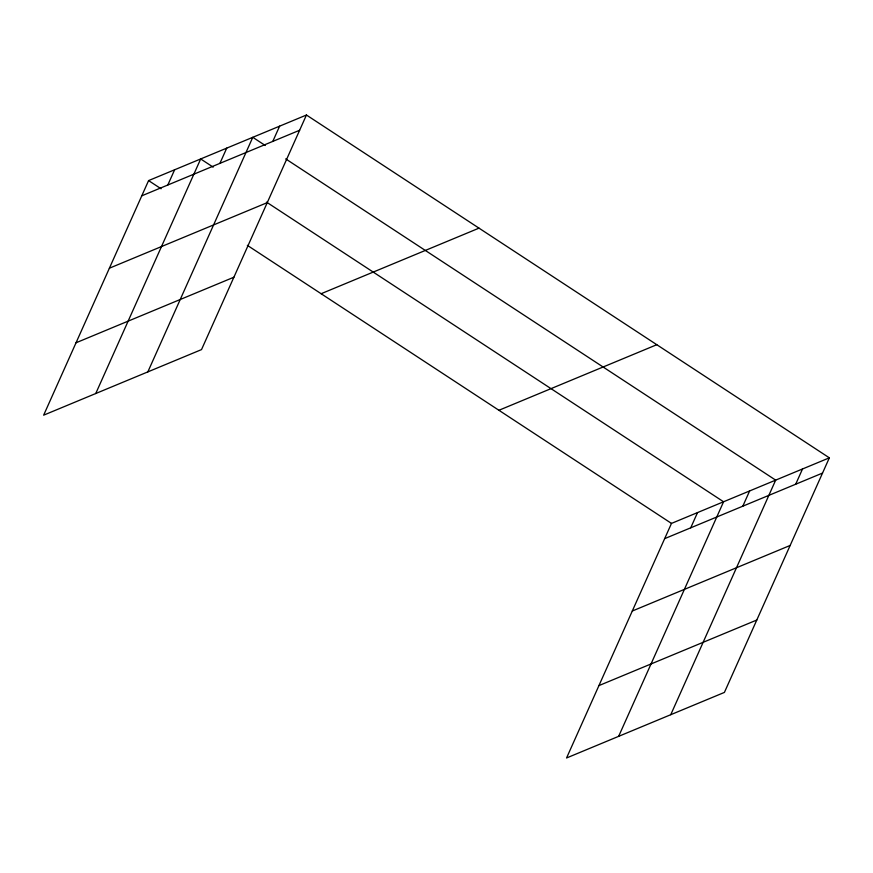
<?xml version="1.0" encoding="UTF-8"?>
<svg xmlns="http://www.w3.org/2000/svg" width="873" height="873" viewBox="0 0 873 873"><rect width="100%" height="100%" fill="white"/><g stroke="black" fill="none" stroke-linecap="round" stroke-linejoin="round"><path stroke-width="1.31" d="M306.445 115.018L148.585 180.591L43.65 415.166L201.521 349.593L306.445 115.018L829.35 457.834L724.415 692.409L566.555 757.982L671.479 523.407L829.35 457.834M167.812 185L174.633 169.766M95.746 393.527L200.681 158.951L213.165 167.136M219.909 163.36L226.729 148.126M147.843 371.887L252.777 137.312L265.261 145.496M272.791 141.393L279.611 126.159M690.718 527.827L697.527 512.593M618.651 736.343L723.575 501.779L266.516 202.121M742.814 506.187L749.623 490.953M670.748 714.703L775.671 480.139L285.7 158.897M795.696 484.22L802.516 468.987M141.764 195.825L299.635 130.252M109.387 268.207L267.258 202.634M76.027 342.783L233.899 277.21M321.133 293.721L479.004 228.148M498.92 410.277L656.791 344.704M664.669 538.641L822.541 473.068M632.292 611.024L790.152 545.45M598.933 685.6L756.804 620.026M148.585 180.591L161.069 188.775M247.343 245.346L671.479 523.407"/></g></svg>
